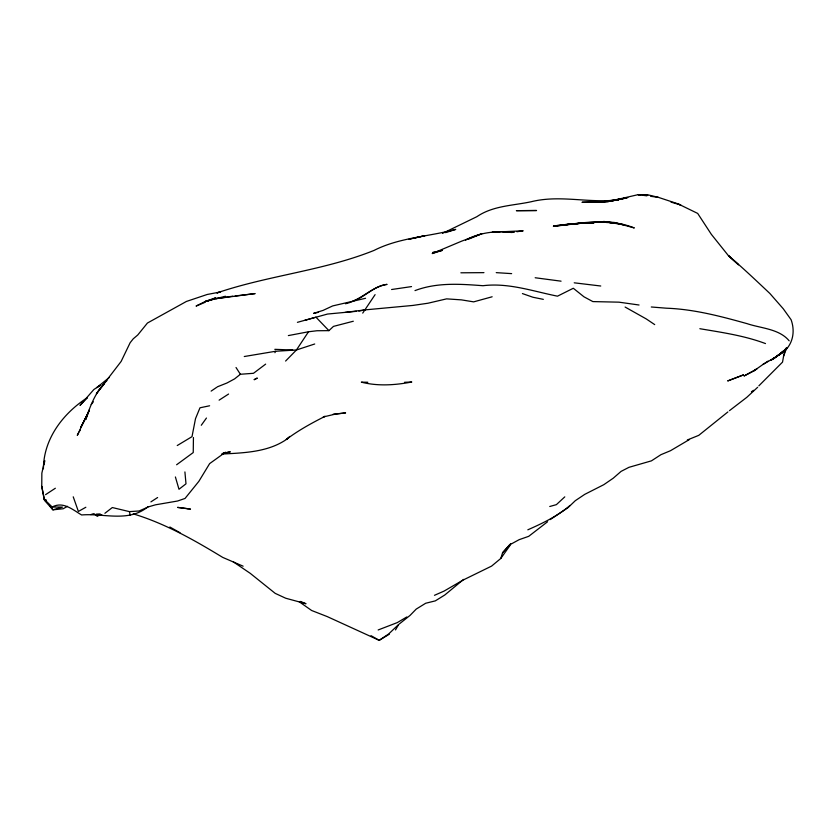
<?xml version="1.0" encoding="UTF-8"?>
<svg xmlns="http://www.w3.org/2000/svg" width="835" height="835" viewBox="0 0 835 835"><rect width="100%" height="100%" fill="white"/><g stroke="black" fill="none" stroke-linecap="round" stroke-linejoin="round"><path stroke-width="1.25" d="M193.438 437.519L193.24 452.549L176.613 464.761M43.41 468.842C43.577 438.719 63.126 413.325 87.445 397.606L80.014 405.361L93.875 389.507L100.513 385.123L96.776 387.638L109.333 377.42M44.276 464.281L44.693 460.586L41.854 473.163L41.76 486.461M783.491 356.242L785.651 348.279M434.471 595.313L444.022 591.117L463.028 580.095L491.627 566.078L500.802 558.448L502.545 552.812L509.611 544.869L519.12 539.681L528.712 536.331L547.572 521.76M786.685 347.788L783.564 356.315L782.531 362.119L758.838 385.864M106.932 380.593C95.973 390.999 90.357 405.403 85.765 419.473L89.335 410.058L77.29 435.359L78.678 432.801M274.934 352.694L275.602 351.264L296.435 349.99L314.711 343.989M389.298 634.235L379.184 640.33L327.184 616.574L311.643 610.5L299.233 601.774M79.252 431.737L80.421 429.618M395.498 629.934L398.577 624.653M362.724 313.115L375.092 294.64M500.802 558.448L510.248 545.13M201.277 425.265L206.454 418.043M353.32 321.235L333.468 326.391L328.917 330.65L317.018 330.743L308.501 331.766L296.435 349.99L285.601 361.054M91.245 404.474L93.332 401.823M104.5 383.599L96.411 393.64L121.127 361.44L130.124 342.747L133.256 338.801L137.754 334.992L147.44 323.03L186.424 301.445L207.226 294.473L220.597 291.937L216.881 292.939C268.327 275.404 323.479 270.717 374.059 250.416C399.621 237.432 428.585 236.743 455.743 229.385L445.598 232.641M502.545 552.812L510.759 543.616M689.48 439.502L670.484 450.712L660.923 454.689L651.446 460.847L628.974 467.318L621.094 471.378L613.255 478.194L603.799 484.686L584.74 494.362L575.273 500.708L568.071 507.617L550.234 519.579M757.637 387.304L746.772 397.366L729.466 410.653M398.024 625.05L388.651 633.984L379.184 640.33L371.064 635.696M287.96 438.344C269.173 452.246 244.008 452.883 221.515 454.063M564.784 496.867L556.392 504.643L549.754 506.501M289.797 436.444L286.301 439.492C298.481 430.296 311.528 423.199 325.055 416.321L323.302 416.884M463.634 579.396L444.805 594.979L435.317 600.876L425.693 603.246L416.206 609.101L410.037 615.426L399.161 624.069M727.901 411.937L698.749 435.359L687.341 439.972M104.886 513.285L112.318 507.544L129.415 511.625L139.101 510.978L148.651 506.793L155.498 504.81L177.573 501.021L185.036 498.443L198.855 481.346L209.637 463.613L225.523 452.194M265.655 364.123L253.475 373.297L240.376 374.268L234.625 378.871L226.963 382.994L217.674 386.699M775.475 357.234L763.033 364.415L768.096 361.096M777.416 355.731C791.549 349.187 796.246 333.906 791.089 319.711L783.272 308.783L769.891 293.502C756.28 280.664 742.774 267.826 728.454 255.635L738.526 264.82L728.099 255.27L711.347 234.343L697.695 213.426L677.905 203.792L658.231 197.31L648.419 194.952L638.076 194.67L607.932 201.621L582.214 202.279L607.932 201.621L626.834 197.947L599.499 202.341L613.36 200.588L627.837 197.54M570.023 505.436C557.529 516.187 542.75 523.201 527.824 529.818M782.625 352.088L772.563 359.478L787.123 348.237L780.464 353.163M751.416 391.792L753.494 390.3M45.57 494.664L55.34 488.245M753.577 371.074L756.896 368.893L744.058 375.99L753.577 371.074L763.065 364.394M211.14 391.104L216.943 387.158M177.239 445.535L192.008 436.653L195.505 418.659L199.982 407.793L209.616 405.779M150.895 501.887L157.627 497.524M219.114 400.153L228.592 394.036M148.202 506.594C128.653 522.783 103.999 513.066 81.611 514.965C72.676 509.736 63.22 501.052 52.167 507.002L44.14 499.132L41.75 486.398L44.61 500.489L52.908 509.83L63.209 508.745L67.468 506.323M406.802 616.961L397.303 622.597L378.161 629.966M85.848 507.262L78.386 511.438L73.229 496.815M465.544 240.177C479.707 232.245 496.314 230.909 512.231 231.879L505.968 231.921M353.174 300.913C365.386 297.01 373.913 285.706 387.075 284.38C371.408 286.812 360.981 300.329 345.481 303.752M442.54 233.372L476.868 216.693C493.036 205.619 512.888 205.702 531.3 201.715C560.306 194.482 589.687 203.646 618.839 199.711L608.558 201.308L618.203 199.555M205.358 302.176L196.068 306.069L205.598 301.299L215.806 297.792L207.685 301.195M467.965 239.405L481.899 233.675L461.505 241.211L432.206 253.558L442.425 250.354L432.791 252.483L436.663 252.243M93.948 513.682L97.027 515.926L100.618 514.652M90.848 514.611L93.071 513.828M297.417 322.331L327.539 314.043L356.336 311.319M492.149 296.78L473.654 301.863L461.421 299.869L446.6 298.867L428.011 303.22L412.845 305.433L365.219 309.868L358.852 311.079M304.723 320.369L315.954 317.164L328.917 330.65M414.995 290.601C436.893 282.303 460.168 283.994 482.985 285.716C508.411 282.574 532.918 291.238 557.488 296.174L573.301 288.263L583.978 296.811L592.85 301.592L618.933 302.166L639.046 305.005M215.221 298.836L205.598 301.299L225.46 296.237M323.656 416.874L335.315 414.118L345.606 412.908L333.123 414.233M97.027 515.926L101.849 514.788M411.081 238.81L408.962 239.301L424.952 235.668L413.21 238.319M365.563 298.283L332.674 305.923L323.135 310.37L313.542 313.396L318.5 312.321M223.112 453.363L230.314 451.829L222.955 453.269M308.501 331.766L288.357 335.586M244.269 356.524L275.602 351.264M510.926 232.548L513.504 232.14M511.938 232.474L514.433 232.099M516.928 231.733L523.159 230.804L492.191 232.203L499.706 231.973M365.219 309.868L345.022 312.426M391.584 289.515L411.53 286.593M235.167 295.966L255.124 293.586L216.014 298.669L232.829 296.174M583.665 222.987L554.002 225.857L577.726 223.456M96.328 514.12L100.2 513.942M580.231 223.352L593.988 222.757L583.508 223.081L593.977 222.757L584.928 223.049M404.505 382.294L411.78 382.023C395.007 385.154 378.025 386.375 361.336 382.159L367.807 382.253M505.071 231.921L513.504 231.848L502.503 231.619L511.511 231.786L505.06 231.869M606.523 222.527L614.038 222.392L634.308 227.955C608.318 217.403 580.283 223.216 553.386 226.243C576.682 224.156 600.678 219.083 623.839 224.813L603.653 221.463L613.422 222.747L609.654 222.715M483.956 272.648L460.878 272.805M52.167 507.002L62.51 507.106L52.908 509.83L50.131 505.947M274.809 349.333L292.72 350.011M647.803 195.233L638.076 194.67L640.591 195.004M496.24 272.638L511.636 273.63M651.279 306.988L666.393 308.198C693.895 309.18 720.72 316.298 747.095 323.656C761.082 328.374 779.243 328.771 789.169 340.826M574.219 282.814L600.751 286.008M643.107 195.327L646.885 195.828M650.663 196.319L658.231 197.31M535.172 277.752L561.068 281.176M699.855 328.708C721.962 332.434 744.392 335.649 765.486 343.571M543.334 299.358L532.907 297.239L522.418 293.576M671.006 202.112L680.786 205.024L677.269 203.667M133.214 513.859C165.132 523.493 194.294 540.109 222.747 557.415L243.131 566.182M300.527 601.44L306.007 603.736L285.737 598.236L275.206 593.372L250.27 573.363L233.257 561.809M46.436 500.123L44.14 499.132L44.61 500.489M169.86 527L179.995 532.709M625.112 307.05L646.248 318.928L654.703 324.606M236.023 367.515L240.376 374.268M175.392 476.962L178.982 489.268L185.996 483.82L184.911 471.932M129.415 511.625L130.177 515.143M86.287 416.602L80.797 427.269L87.383 414.911L86.287 416.602M782.019 352.735L770.872 360.313L782.019 352.735M257.117 378.151L254.237 379.643L257.117 378.151M743.38 374.925L727.87 380.875L743.38 374.925M572.716 223.874L564.178 224.678L580.085 223.373L572.716 223.874M536.508 210.514L516.458 210.66L536.508 210.514M187.322 508.63L177.563 507.388L190.495 509.11L187.322 508.63"/></g></svg>
